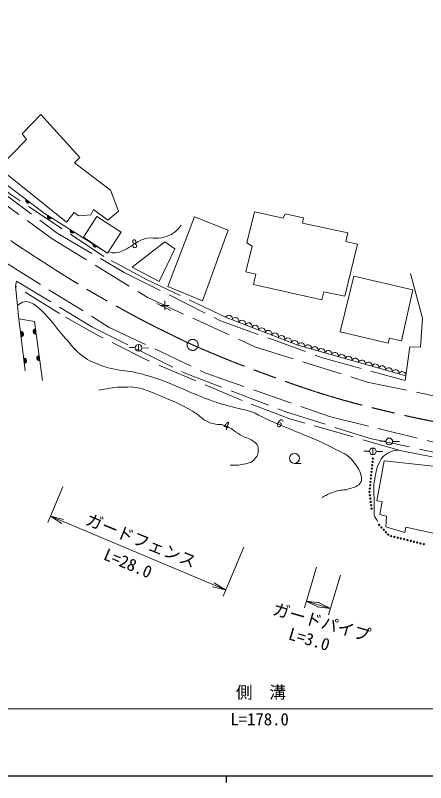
# Model space of a CAD drawing. Units: millimetres, scale not verified. Extents: x 40000 to 680000, y 20000 to 380000.
# Drawn here: x 136577 to 197765, y 204000 to 318530 of the extents above; entities that cross this region are included whole.
import ezdxf
from ezdxf.enums import TextEntityAlignment as Align

# ---------------------------------------------------------------- set-up
doc = ezdxf.new("R2010")
doc.units = ezdxf.units.MM
doc.header["$LTSCALE"] = 1000
doc.linetypes.add('CHAIN', pattern=[18.5, 12, -1.5, 3.5, -1.5])
doc.linetypes.add('DASHED', pattern=[7.5, 6, -1.5])
for name, color, linetype, lineweight in [('M-BMK', 2, 'CHAIN', 13), ('M-STR-HTXT', 7, 'Continuous', 13), ('M-TTL-BAND', 7, 'Continuous', 25), ('M-WORK', 1, 'Continuous', 13)]:
    doc.layers.add(name, color=color, linetype=linetype, lineweight=lineweight)
doc.styles.add('ＭＳ ゴシック', font='')
doc.styles.get('ＭＳ ゴシック').set_extended_font_data('MS Gothic')

# ---------------------------------------------------------------- blocks, each defined once
blk = doc.blocks.new('plus')
at = {"color": 0, "linetype": 'Continuous', "lineweight": -2}
for p, q in [((-1.25, 0), (1.25, 0)), ((0, -1.25), (0, 1.25))]:
    blk.add_line(p, q, dxfattribs=at)
blk = doc.blocks.new('open_arrow')
at = {"color": 0, "linetype": 'Continuous', "lineweight": -2}
blk.add_lwpolyline([(7.5, 1.25), (0, 0), (7.5, -1.25)], dxfattribs=at)

msp = doc.modelspace()

# ---------------------------------------------------------------- linework, layer by layer
at = {"layer": 'M-BMK'}
msp.add_circle((163017, 269345), 825, dxfattribs=at)
for points, knots in [([(162265, 269673), (157284, 272088), (155907, 272773), (151939, 274962), (147495, 277415), (145071, 278915), (140804, 281665), (136782, 284257), (134542, 285743), (130725, 288630), (127048, 291412), (125114, 293137), (121648, 296177), (117550, 299772), (115532, 302088), (111674, 305940), (111522, 306092), (111441, 306182), (111293, 306339), (101497, 316636), (98652, 320365), (87271, 333669)], [0, 0, 0, 0, 1, 1, 1, 2, 2, 2, 3, 3, 3, 4, 4, 4, 5, 5, 5, 6, 6, 6, 7, 7, 7, 7]), ([(261818, 255686), (248169, 255045), (244415, 254687), (233258, 254907), (228711, 254997), (226162, 255042), (221621, 255303), (215451, 255657), (211995, 255986), (205869, 256807), (200285, 257555), (197178, 258188), (191699, 259498), (184461, 261229), (180468, 262521), (173493, 265118), (169058, 266770), (167533, 267365), (162265, 269673)], [0, 0, 0, 0, 1, 1, 1, 2, 2, 2, 3, 3, 3, 4, 4, 4, 5, 5, 5, 6, 6, 6, 6])]:
    msp.add_open_spline(points, degree=3, knots=knots, dxfattribs=at)
at = {"layer": 'M-STR-HTXT'}
for p, q in [((143645, 248149), (141410, 242835)), ((141798, 243757), (167939, 232761)), ((170629, 239156), (167552, 231839)), ((181479, 236155), (179685, 230108)), ((185066, 234981), (183302, 229036)), ((179970, 231067), (183587, 229994)), ((94103, 215000), (252352, 215000))]:
    msp.add_line(p, q, dxfattribs=at)
at = {"layer": 'M-TTL-BAND'}
for p, q in [((40000, 205000), (579000, 205000)), ((168000, 205000), (168000, 204000))]:
    msp.add_line(p, q, dxfattribs=at)
at = {"layer": 'M-WORK'}
for p, q in [((137609, 300859), (140388, 303709)), ((140388, 303709), (146193, 297306)), ((138242, 300015), (137609, 300859)), ((134055, 295758), (138242, 300015)), ((146193, 297306), (145384, 296532)), ((144223, 287666), (134055, 295758)), ((145384, 296532), (150767, 292415)), ((150767, 292415), (151963, 289284)), ((145349, 289108), (144223, 287666)), ((146017, 288616), (145349, 289108)), ((147811, 288757), (146017, 288616)), ((148234, 289531), (147811, 288757)), ((150380, 287947), (148234, 289531)), ((151963, 289284), (150380, 287947)), ((171115, 284570), (172257, 289183)), ((172257, 289183), (176541, 288244)), ((176541, 288244), (176823, 288901)), ((176823, 288901), (179543, 288323)), ((179543, 288323), (179387, 287494)), ((179387, 287494), (186142, 286071)), ((186142, 286071), (185876, 284758)), ((158858, 284711), (154003, 280946)), ((160371, 283655), (158858, 284711)), ((170943, 280254), (171897, 284101)), ((171897, 284101), (171115, 284570)), ((187596, 284382), (185720, 276627)), ((185876, 284758), (187596, 284382)), ((158014, 278800), (160371, 283655)), ((154003, 280946), (158014, 278800)), ((172460, 279895), (170943, 280254)), ((172116, 278378), (172460, 279895)), ((185039, 271314), (187080, 279617)), ((187080, 279617), (195875, 277541)), ((195513, 279987), (197273, 273349)), ((136732, 278875), (136594, 278112)), ((182295, 276048), (172116, 278378)), ((136594, 278112), (137110, 273234)), ((182561, 277237), (182295, 276048)), ((185720, 276627), (182561, 277237)), ((195875, 277541), (194151, 269942)), ((157668, 275541), (159761, 274474)), ((137110, 273234), (139426, 272826)), ((138040, 265490), (137110, 273234)), ((139426, 272826), (140620, 264036)), ((197273, 273349), (196991, 268987)), ((192181, 269590), (185039, 271314)), ((192392, 270364), (192181, 269590)), ((194151, 269942), (192392, 270364)), ((154951, 268403), (154951, 269403)), ((154490, 268953), (153602, 268935)), ((155442, 268882), (156453, 268867)), ((195420, 269034), (194693, 264014)), ((196991, 268987), (195420, 269034)), ((191883, 254986), (190995, 254968)), ((192834, 254915), (193846, 254899)), ((189421, 253501), (188533, 253482)), ((189882, 252950), (189882, 253950)), ((190372, 253429), (191384, 253414)), ((190470, 246089), (191560, 252035)), ((191560, 252035), (199814, 251116)), ((178194, 251657), (179194, 251657)), ((191279, 245948), (190470, 246089)), ((190927, 244048), (191279, 245948)), ((191947, 243767), (190927, 244048)), ((191807, 242184), (191947, 243767)), ((194656, 241340), (191807, 242184)), ((194797, 242149), (194656, 241340)), ((199062, 241182), (194797, 242149))]:
    msp.add_line(p, q, dxfattribs=at)
at = {"layer": 'M-WORK', "linetype": 'DASHED'}
for points in [[(90882, 336920), (103701, 322060), (113411, 310767), (128152, 296905), (142823, 286034), (152815, 280159), (167169, 272947), (182367, 267423), (194693, 264014)], [(167931, 273474), (156157, 279103), (149789, 282516), (135963, 291734), (125619, 299931), (118231, 306791), (104299, 322341), (91442, 337424)], [(89778, 335926), (114894, 307258), (126234, 296818), (142072, 285161), (156215, 276453), (172311, 269065), (189039, 263788), (206929, 260094), (225822, 258458), (244661, 258722), (249059, 258845)], [(85836, 296706), (82828, 311535), (83303, 315335), (89952, 320718), (92169, 320929), (95493, 318396), (109267, 303567), (122777, 290585), (135231, 281561), (150588, 271956), (164995, 265096), (183412, 258657), (200458, 254436), (216236, 252166), (231013, 251269), (247636, 251322), (256291, 251586), (256607, 249739), (257188, 227100)], [(136732, 278875), (147990, 272050), (161746, 265189), (177050, 259279), (189504, 255374), (205582, 251926), (217544, 250343), (229013, 249674), (252352, 249992)], [(252363, 249277), (240533, 248954), (229821, 248954), (218563, 249587), (206108, 251186), (194147, 253531), (177347, 258351), (170381, 261043), (156356, 267018), (149299, 270568), (143138, 274008), (136594, 278112)]]:
    msp.add_lwpolyline(points, dxfattribs=at)
at = {"layer": 'M-WORK'}
for points in [[(115930, 309831), (129393, 297682), (140862, 288981), (150341, 283052)], [(194793, 264709), (178720, 269299), (167931, 273474)]]:
    msp.add_lwpolyline(points, dxfattribs=at)
for points in [[(148746, 288504), (152358, 286158), (150341, 283052), (146729, 285397)], [(159301, 278043), (164484, 275909), (168294, 286453), (163311, 288457)]]:
    msp.add_lwpolyline(points, close=True, dxfattribs=at)
for centre, radius in [((154951, 268903), 500), ((192344, 254936), 500), ((178194, 252407), 750), ((189882, 253450), 500), ((189845, 251867), 100), ((189896, 252365), 100), ((189743, 250873), 100), ((189794, 251370), 100), ((189642, 249878), 100), ((189692, 250375), 100), ((189540, 248883), 100), ((189591, 249380), 100), ((189394, 247391), 100), ((189438, 247888), 100), ((189489, 248386), 100), ((189456, 246895), 100), ((189517, 246398), 100), ((189579, 245902), 100), ((189640, 245406), 100), ((189702, 244910), 100), ((190819, 242470), 100), ((191162, 242107), 100), ((191506, 241743), 100), ((191849, 241379), 100), ((192192, 241016), 100), ((192623, 240803), 100), ((193108, 240682), 100), ((193594, 240561), 100), ((194079, 240441), 100), ((194564, 240320), 100), ((195049, 240199), 100), ((195534, 240078), 100), ((196020, 239957), 100), ((196505, 239837), 100), ((196990, 239716), 100), ((197475, 239595), 100)]:
    msp.add_circle(centre, radius, dxfattribs=at)
for centre, radius, start, end in [((138480, 290856), 354, 151.61014, 314.01532), ((138480, 290856), 283, 153.83418, 311.79128), ((138480, 290856), 212, 157.58051, 308.04495), ((138480, 290856), 142, 165.29223, 300.33322), ((138480, 290856), 100, 175.6099, 290.01556), ((141712, 288513), 354, 156.77294, 319.17811), ((141712, 288513), 283, 158.99697, 316.95408), ((141712, 288513), 212, 162.7433, 313.20775), ((141712, 288513), 142, 170.45503, 305.49602), ((141712, 288513), 100, 180.77269, 295.17836), ((145104, 286391), 354, 156.77294, 319.17811), ((145104, 286391), 283, 158.99697, 316.95408), ((145104, 286391), 212, 162.7433, 313.20775), ((145104, 286391), 142, 170.45503, 305.49602), ((145104, 286391), 100, 180.77269, 295.17836), ((148495, 284270), 354, 156.77294, 319.17811), ((148495, 284270), 283, 158.99697, 316.95408), ((148495, 284270), 212, 162.7433, 313.20775), ((148495, 284270), 142, 170.45503, 305.49602), ((148495, 284270), 100, 180.77269, 295.17836), ((168412, 273260), 526, 341.73213, 155.95933), ((169393, 272880), 526, 341.73213, 155.95933), ((170374, 272501), 526, 341.73213, 155.95933), ((171354, 272121), 526, 341.73213, 155.95933), ((139628, 271340), 400, 97.73257, 277.73257), ((139628, 271340), 320, 97.73257, 277.73257), ((139628, 271340), 240, 97.73257, 277.73257), ((139628, 271340), 160, 97.73257, 277.73257), ((139628, 271340), 100, 97.73257, 277.73257), ((172335, 271742), 526, 341.73213, 155.95933), ((173316, 271362), 526, 341.73213, 155.95933), ((174297, 270983), 526, 341.73213, 155.95933), ((137384, 270951), 400, 276.84455, 96.84455), ((137384, 270951), 320, 276.84455, 96.84455), ((137384, 270951), 240, 276.84455, 96.84455), ((137384, 270951), 160, 276.84455, 96.84455), ((137384, 270951), 100, 276.84455, 96.84455), ((175278, 270603), 526, 341.73213, 155.95933), ((176258, 270224), 526, 341.73213, 155.95933), ((177239, 269844), 526, 341.73213, 155.95933), ((178220, 269464), 526, 341.73213, 155.95933), ((179216, 269134), 523, 346.56783, 161.55508), ((180221, 268847), 523, 346.56783, 161.55508), ((181225, 268560), 523, 346.56783, 161.55508), ((182230, 268273), 523, 346.56783, 161.55508), ((183234, 267986), 523, 346.56783, 161.55508), ((184239, 267700), 523, 346.56783, 161.55508), ((137861, 266980), 400, 276.84455, 96.84455), ((137861, 266980), 320, 276.84455, 96.84455), ((137861, 266980), 240, 276.84455, 96.84455), ((137861, 266980), 160, 276.84455, 96.84455), ((137861, 266980), 100, 276.84455, 96.84455), ((140166, 267376), 400, 97.73257, 277.73257), ((140166, 267376), 320, 97.73257, 277.73257), ((140166, 267376), 240, 97.73257, 277.73257), ((140166, 267376), 160, 97.73257, 277.73257), ((140166, 267376), 100, 97.73257, 277.73257), ((185244, 267413), 523, 346.56783, 161.55508), ((186248, 267126), 523, 346.56783, 161.55508), ((187253, 266839), 523, 346.56783, 161.55508), ((188257, 266552), 523, 346.56783, 161.55508), ((189262, 266265), 523, 346.56783, 161.55508), ((190266, 265978), 523, 346.56783, 161.55508), ((191271, 265691), 523, 346.56783, 161.55508), ((192275, 265404), 523, 346.56783, 161.55508), ((193280, 265118), 523, 346.56783, 161.55508), ((194285, 264831), 523, 346.56783, 161.55508)]:
    msp.add_arc(centre, radius, start, end, dxfattribs=at)
for points, knots in [([(150666, 283117), (151168, 283061), (151374, 283033), (151815, 283117), (152228, 283196), (152449, 283302), (152824, 283492), (153831, 284003), (154300, 284463), (155310, 284970), (155636, 285134), (155843, 285179), (156201, 285251), (156866, 285385), (157266, 285172), (157937, 285275), (158545, 285368), (158892, 285438), (159461, 285673), (159999, 285896), (160269, 286108), (160704, 286494), (160972, 286732), (161062, 286923), (161291, 287198), (161291, 287198), (161291, 287198), (161291, 287198)], [0, 0, 0, 0, 1, 1, 1, 2, 2, 2, 3, 3, 3, 4, 4, 4, 5, 5, 5, 6, 6, 6, 7, 7, 7, 8, 8, 8, 9, 9, 9, 9]), ([(136900, 275222), (137263, 275526), (137468, 275718), (137917, 275781), (138302, 275835), (138544, 275792), (138902, 275640), (139260, 275488), (139444, 275357), (139746, 275112), (141586, 273627), (142198, 272356), (143792, 270609), (144749, 269560), (145176, 268859), (146255, 267935), (147264, 267072), (148010, 266805), (149245, 266317), (149977, 266028), (150411, 265922), (151180, 265754), (152513, 265464), (153302, 265513), (154628, 265191), (156006, 264857), (156772, 264638), (158111, 264171), (159909, 263544), (160850, 263021), (162614, 262306), (163998, 261746), (164758, 261390), (166168, 260899), (167223, 260531), (167833, 260382), (168912, 260090), (169992, 259797), (170632, 259751), (171691, 259386), (172627, 259064), (173076, 258703), (173978, 258296), (175555, 257583), (176472, 257262), (178059, 256572), (180490, 255514), (181925, 255065), (184251, 253792), (185338, 253198), (186133, 253014), (186889, 252033), (187498, 251244), (187905, 250782), (188156, 249817), (188249, 249457), (188254, 249199), (188086, 248867), (187751, 248207), (187165, 248129), (186467, 247882), (185649, 247592), (185112, 247727), (184286, 247460), (183496, 247204), (183198, 247044), (182351, 246580)], [0, 0, 0, 0, 1, 1, 1, 2, 2, 2, 3, 3, 3, 4, 4, 4, 5, 5, 5, 6, 6, 6, 7, 7, 7, 8, 8, 8, 9, 9, 9, 10, 10, 10, 11, 11, 11, 12, 12, 12, 13, 13, 13, 14, 14, 14, 15, 15, 15, 16, 16, 16, 17, 17, 17, 18, 18, 18, 19, 19, 19, 20, 20, 20, 21, 21, 21, 22, 22, 22, 22]), ([(168595, 251400), (169349, 251344), (169657, 251343), (170319, 251470), (171141, 251629), (171749, 251675), (172289, 252315), (172732, 252840), (172883, 253324), (172782, 254004), (172684, 254657), (172180, 254883), (171621, 255235), (171230, 255481), (170948, 255496), (170530, 255692), (169338, 256253), (168881, 257035), (167610, 257381), (167156, 257505), (166874, 257424), (166414, 257522), (165891, 257633), (165580, 257686), (165112, 257944), (164224, 258433), (163875, 258942), (163001, 259457), (161079, 260590), (159901, 261055), (157829, 261884), (156591, 262380), (155906, 262741), (154593, 262975), (153902, 263098), (153500, 263047), (152799, 263045), (151317, 263041), (150769, 262889), (149034, 262588)], [0, 0, 0, 0, 1, 1, 1, 2, 2, 2, 3, 3, 3, 4, 4, 4, 5, 5, 5, 6, 6, 6, 7, 7, 7, 8, 8, 8, 9, 9, 9, 10, 10, 10, 11, 11, 11, 12, 12, 12, 13, 13, 13, 13]), ([(193807, 253629), (193069, 253555), (192694, 253550), (192111, 253191), (191664, 252916), (191401, 252724), (191126, 252277), (190489, 251243), (190385, 250515), (190164, 249321), (189933, 248069), (190088, 247335), (190070, 246061), (190059, 245228), (190070, 244677), (190070, 243927), (190070, 243927), (190070, 243927), (190070, 243927), (190272, 243560), (190420, 243291), (190586, 242989)], [0, 0, 0, 0, 1, 1, 1, 2, 2, 2, 3, 3, 3, 4, 4, 4, 5, 5, 5, 6, 6, 6, 7, 7, 7, 7])]:
    msp.add_open_spline(points, degree=3, knots=knots, dxfattribs=at)

# ---------------------------------------------------------------- block references
at = {"layer": 'M-STR-HTXT', "xscale": 267, "yscale": 267}
for p, rotation in [((141798, 243757), 337.2), ((167939, 232761), 157.2), ((179970, 231067), 343.5), ((183587, 229994), 163.5)]:
    msp.add_blockref('open_arrow', p, dxfattribs=dict(at, rotation=rotation))
at = {"layer": 'M-WORK', "xscale": 520, "yscale": 520}
msp.add_blockref('plus', (158851, 275244), dxfattribs=at)

# ---------------------------------------------------------------- texts
at = {"layer": 'M-STR-HTXT', "style": 'ＭＳ ゴシック'}
for s, rotation, p in [('ガードフェンス', 337.991, (146663, 242084)), ('ガードパイプ', 344.103, (174650, 228610))]:
    msp.add_text(s, height=1833, rotation=rotation, dxfattribs=at).set_placement(p, align=Align.BOTTOM_LEFT)
for s, rotation, p in [('L=28.0', 337.187, (152811, 235404)), ('L=3.0', 343.478, (180000, 224000))]:
    msp.add_text(s, height=1833, rotation=rotation, dxfattribs=at).set_placement(p, align=Align.BOTTOM_CENTER)
msp.add_text('側\u3000溝', height=1833, dxfattribs=at).set_placement((169450, 216015), align=Align.BOTTOM_LEFT)
msp.add_text('L=178.0', height=1833, dxfattribs=at).set_placement((173000, 212000), align=Align.BOTTOM_CENTER)
at = {"layer": 'M-WORK', "style": 'ＭＳ ゴシック'}
for s, rotation, p in [('8', 6.843, (154026, 283354)), ('4', 342.759, (167328, 256434)), ('6', 330.524, (175131, 256969))]:
    msp.add_text(s, height=1320, rotation=rotation, dxfattribs=at).set_placement(p, align=Align.BOTTOM_LEFT)

doc.saveas('drawing.dxf')
